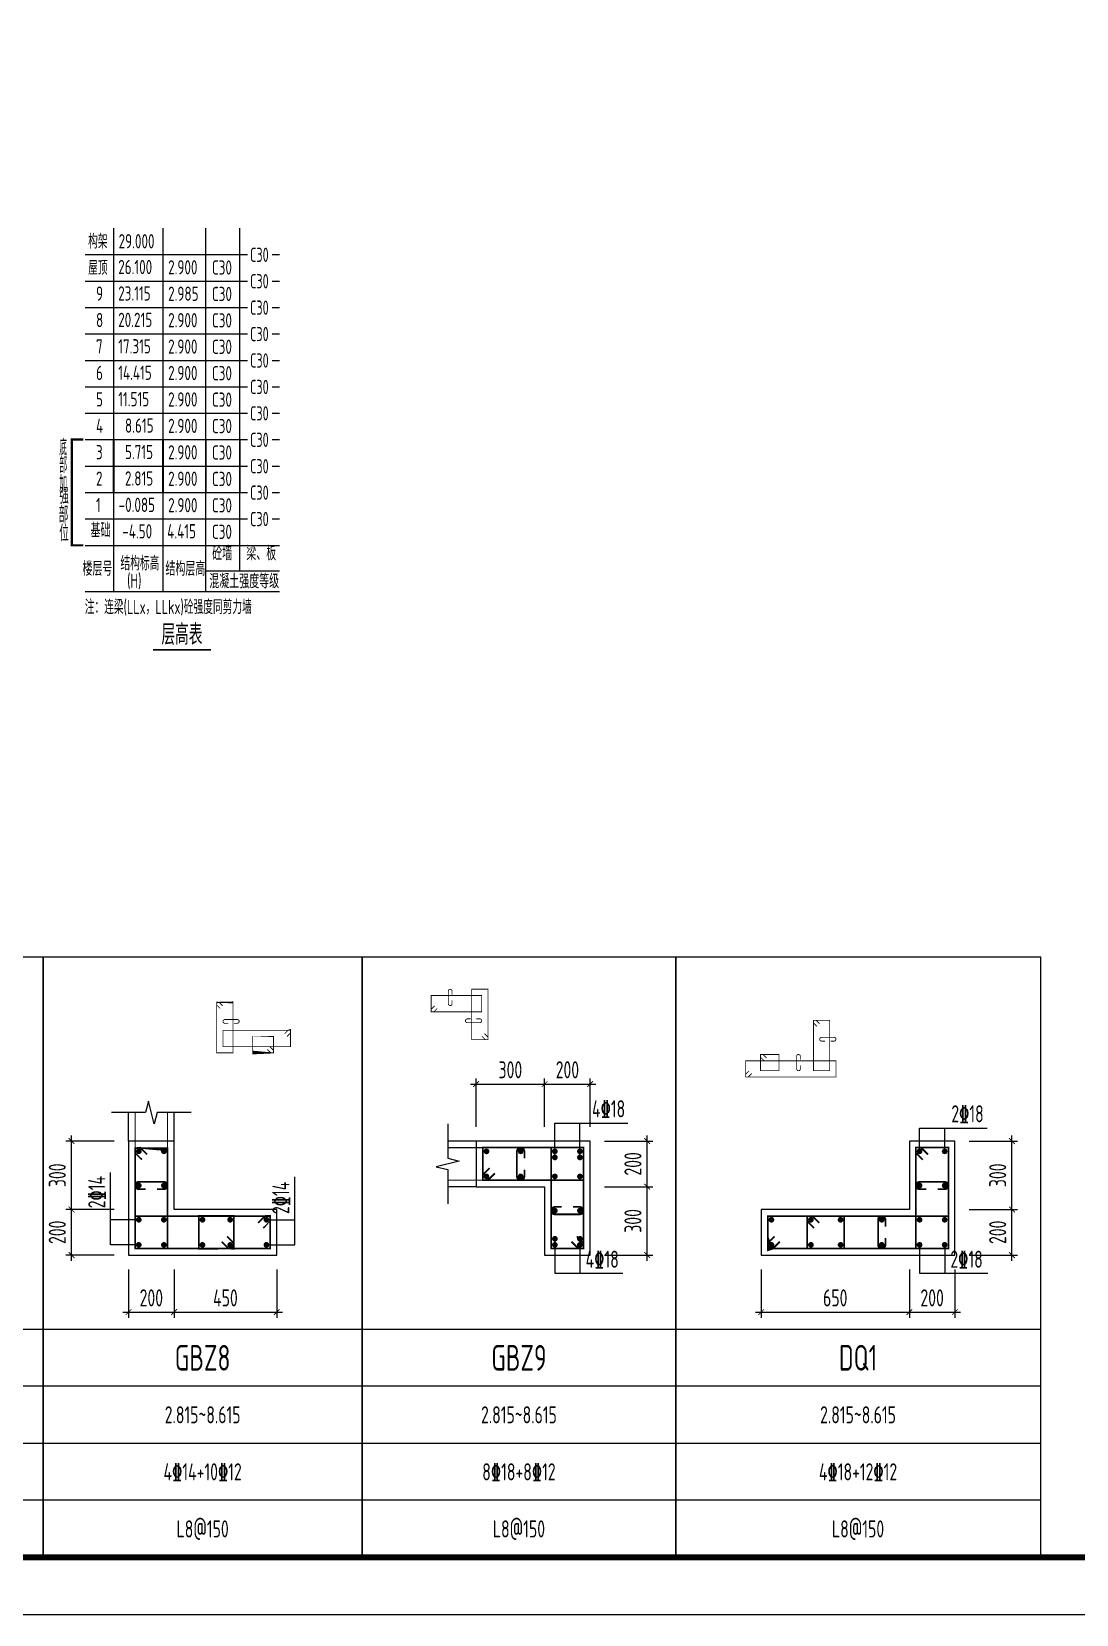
# Model space of a CAD drawing. Extents: x 826826 to 1642106, y -156213 to 399140.
# Drawn here: x 1210965 to 1229296, y 157860 to 185616 of the extents above; entities that cross this region are included whole.
import ezdxf
from ezdxf.enums import TextEntityAlignment as Align

# ---------------------------------------------------------------- set-up
doc = ezdxf.new("R2010")
doc.units = 0
doc.header["$LTSCALE"] = 1000
doc.layers.get('0').update_dxf_attribs({"linetype": 'CONTINUOUS'})
doc.layers.get('DEFPOINTS').update_dxf_attribs({"linetype": 'CONTINUOUS'})
for name, color, linetype in [('-TK', 7, 'CONTINUOUS'), ('COLU_DE_DIM', 3, 'CONTINUOUS'), ('COLU_DE_TH', 7, 'CONTINUOUS'), ('LABEL', 1, 'CONTINUOUS'), ('LINK', 6, 'CONTINUOUS'), ('LINK-INDEX', 6, 'CONTINUOUS'), ('REIN', 6, 'CONTINUOUS'), ('S-0-TEXT', 7, 'CONTINUOUS'), ('S-B表格', 2, 'CONTINUOUS'), ('TAB', 7, 'CONTINUOUS'), ('TAB_TEXT', 7, 'CONTINUOUS'), ('TEXT', 2, 'CONTINUOUS'), ('TEXT25', 2, 'CONTINUOUS'), ('THIN', 7, 'CONTINUOUS')]:
    doc.layers.add(name, color=color, linetype=linetype)
doc.layers.add('7549', color=9, linetype='CONTINUOUS', lineweight=18)
doc.styles.add('TSSD_DIMENSION', font='Tssdeng.shx', dxfattribs={"width": 0.7, "bigfont": 'tssdchn.shx'})
doc.styles.add('TSSD_REIN', font='tssdeng.shx', dxfattribs={"width": 0.7, "height": 300, "bigfont": 'tssdchn.shx'})
doc.dimstyles.new('TSSD_25_100', dxfattribs={"dimtxt": 300, "dimasz": 100, "dimexe": 100, "dimexo": 250, "dimgap": 100, "dimtad": 1, "dimdec": 0, "dimlfac": 0.25, "dimzin": 0, "dimdsep": 46, "dimtxsty": 'TSSD_DIMENSION', "dimblk": 'ARCHTICK', "dimcen": 0, "dimdle": 100, "dimclrt": 7, "dimadec": 0, "dimazin": 0, "dimtfac": 1, "dimtdec": 0, "dimtix": 1, "dimtmove": 2, "dimatfit": 3, "dimldrblk": 'ARCHTICK', "dimfxl": 0, "dimtolj": 1, "dimtzin": 0, "dimarcsym": 0})

# ---------------------------------------------------------------- blocks, each defined once
blk = doc.blocks.new('_ArchTick')
at = {"color": 0, "linetype": 'ByBlock', "const_width": 0.15}
blk.add_lwpolyline([(-0.5, -0.5), (0.5, 0.5)], dxfattribs=at)
blk = doc.blocks.new('*D518')
at = {"layer": 'COLU_DE_DIM', "color": 0, "lineweight": -2}
for p, q in [((1223765.198975612, 163909.8453024295), (1223765.198975612, 163059.8453024295)), ((1226365.097241047, 163909.8453024295), (1226365.097241047, 163059.8453024295)), ((1223665.198975612, 163159.8453024295), (1226465.097241047, 163159.8453024295))]:
    blk.add_line(p, q, dxfattribs=at)
at = {"layer": 'DEFPOINTS', "color": 0}
for p in [(1223765.198975612, 164159.8453024295), (1226365.097241047, 164159.8453024295), (1226365.097241047, 163159.8453024295)]:
    blk.add_point(p, dxfattribs=at)
at = {"layer": 'COLU_DE_DIM', "color": 0, "lineweight": -2, "xscale": 100, "yscale": 100, "zscale": 100, "rotation": 180}
blk.add_blockref('_ArchTick', (1223765.198975612, 163159.8453024295), dxfattribs=at)
at = {"layer": 'COLU_DE_DIM', "color": 0, "lineweight": -2, "xscale": 100, "yscale": 100, "zscale": 100}
blk.add_blockref('_ArchTick', (1226365.097241047, 163159.8453024295), dxfattribs=at)
at = {"layer": 'COLU_DE_DIM', "color": 7, "insert": (1225065.14810833, 163409.8453024295), "char_height": 300, "attachment_point": 5, "style": 'TSSD_DIMENSION'}
blk.add_mtext('\\A1;650', dxfattribs=at)
blk = doc.blocks.new('*D519')
at = {"layer": 'COLU_DE_DIM', "color": 0, "lineweight": -2}
for p, q in [((1226365.097241047, 163909.8453024295), (1226365.097241047, 163059.8453024295)), ((1227165.100287251, 163909.8453024295), (1227165.100287251, 163059.8453024295)), ((1226265.097241047, 163159.8453024295), (1227265.100287251, 163159.8453024295))]:
    blk.add_line(p, q, dxfattribs=at)
at = {"layer": 'DEFPOINTS', "color": 0}
for p in [(1226365.097241047, 164159.8453024295), (1227165.100287251, 164159.8453024295), (1227165.100287251, 163159.8453024295)]:
    blk.add_point(p, dxfattribs=at)
at = {"layer": 'COLU_DE_DIM', "color": 0, "lineweight": -2, "xscale": 100, "yscale": 100, "zscale": 100, "rotation": 180}
blk.add_blockref('_ArchTick', (1226365.097241047, 163159.8453024295), dxfattribs=at)
at = {"layer": 'COLU_DE_DIM', "color": 0, "lineweight": -2, "xscale": 100, "yscale": 100, "zscale": 100}
blk.add_blockref('_ArchTick', (1227165.100287251, 163159.8453024295), dxfattribs=at)
at = {"layer": 'COLU_DE_DIM', "color": 7, "insert": (1226765.098764149, 163409.8453024295), "char_height": 300, "attachment_point": 5, "style": 'TSSD_DIMENSION'}
blk.add_mtext('\\A1;200', dxfattribs=at)
blk = doc.blocks.new('*D520')
at = {"layer": 'COLU_DE_DIM', "color": 0, "lineweight": -2}
for p, q in [((1227415.100287251, 164959.8453024295), (1228265.100287251, 164959.8453024295)), ((1228165.100287251, 164059.8453024295), (1228165.100287251, 165059.8453024295)), ((1227415.100287251, 164159.8453024295), (1228265.100287251, 164159.8453024295))]:
    blk.add_line(p, q, dxfattribs=at)
at = {"layer": 'DEFPOINTS', "color": 0}
for p in [(1227165.100287251, 164959.8453024295), (1228165.100287251, 164959.8453024295), (1227165.100287251, 164159.8453024295)]:
    blk.add_point(p, dxfattribs=at)
at = {"layer": 'COLU_DE_DIM', "color": 0, "lineweight": -2, "xscale": 100, "yscale": 100, "zscale": 100}
for p, rotation in [((1228165.100287251, 164959.8453024295), 90), ((1228165.100287251, 164159.8453024295), 270)]:
    blk.add_blockref('_ArchTick', p, dxfattribs=dict(at, rotation=rotation))
at = {"layer": 'COLU_DE_DIM', "color": 7, "insert": (1227915.100287251, 164559.8453024297), "char_height": 300, "attachment_point": 5, "rotation": 90, "style": 'TSSD_DIMENSION'}
blk.add_mtext('\\A1;200', dxfattribs=at)
blk = doc.blocks.new('*D521')
at = {"layer": 'COLU_DE_DIM', "color": 0, "lineweight": -2}
for p, q in [((1228165.100287251, 164859.8453024295), (1228165.100287251, 166259.5044829547)), ((1227415.100287251, 166159.5044829547), (1228265.100287251, 166159.5044829547)), ((1227415.100287251, 164959.8453024295), (1228265.100287251, 164959.8453024295))]:
    blk.add_line(p, q, dxfattribs=at)
at = {"layer": 'DEFPOINTS', "color": 0}
for p in [(1227165.100287251, 166159.5044829547), (1228165.100287251, 166159.5044829547), (1227165.100287251, 164959.8453024295)]:
    blk.add_point(p, dxfattribs=at)
at = {"layer": 'COLU_DE_DIM', "color": 0, "lineweight": -2, "xscale": 100, "yscale": 100, "zscale": 100}
for p, rotation in [((1228165.100287251, 166159.5044829547), 90), ((1228165.100287251, 164959.8453024295), 270)]:
    blk.add_blockref('_ArchTick', p, dxfattribs=dict(at, rotation=rotation))
at = {"layer": 'COLU_DE_DIM', "color": 7, "insert": (1227915.100287251, 165559.6748926923), "char_height": 300, "attachment_point": 5, "rotation": 90, "style": 'TSSD_DIMENSION'}
blk.add_mtext('\\A1;300', dxfattribs=at)
blk = doc.blocks.new('*D530')
at = {"layer": 'COLU_DE_DIM', "color": 0, "lineweight": -2}
for p, q in [((1218665.198975594, 167159.4990764903), (1220065.197756917, 167159.4990764903)), ((1218765.198975594, 166409.4990764903), (1218765.198975594, 167259.4990764903)), ((1219965.197756917, 166409.4990764903), (1219965.197756917, 167259.4990764903))]:
    blk.add_line(p, q, dxfattribs=at)
at = {"layer": 'DEFPOINTS', "color": 0}
for p in [(1219965.197756917, 167159.4990764903), (1218765.198975594, 166159.4990764903), (1219965.197756917, 166159.4990764903)]:
    blk.add_point(p, dxfattribs=at)
at = {"layer": 'COLU_DE_DIM', "color": 0, "lineweight": -2, "xscale": 100, "yscale": 100, "zscale": 100, "rotation": 180}
blk.add_blockref('_ArchTick', (1218765.198975594, 167159.4990764903), dxfattribs=at)
at = {"layer": 'COLU_DE_DIM', "color": 0, "lineweight": -2, "xscale": 100, "yscale": 100, "zscale": 100}
blk.add_blockref('_ArchTick', (1219965.197756917, 167159.4990764903), dxfattribs=at)
at = {"layer": 'COLU_DE_DIM', "color": 7, "insert": (1219365.198366255, 167409.4990764903), "char_height": 300, "attachment_point": 5, "style": 'TSSD_DIMENSION'}
blk.add_mtext('\\A1;300', dxfattribs=at)
blk = doc.blocks.new('*D531')
at = {"layer": 'COLU_DE_DIM', "color": 0, "lineweight": -2}
for p, q in [((1219865.197756917, 167159.4990764903), (1220865.195929405, 167159.4990764903)), ((1219965.197756917, 166409.4990764903), (1219965.197756917, 167259.4990764903)), ((1220765.195929405, 166409.4990764903), (1220765.195929405, 167259.4990764903))]:
    blk.add_line(p, q, dxfattribs=at)
at = {"layer": 'DEFPOINTS', "color": 0}
for p in [(1220765.195929405, 167159.4990764903), (1219965.197756917, 166159.4990764903), (1220765.195929405, 166159.4990764903)]:
    blk.add_point(p, dxfattribs=at)
at = {"layer": 'COLU_DE_DIM', "color": 0, "lineweight": -2, "xscale": 100, "yscale": 100, "zscale": 100, "rotation": 180}
blk.add_blockref('_ArchTick', (1219965.197756917, 167159.4990764903), dxfattribs=at)
at = {"layer": 'COLU_DE_DIM', "color": 0, "lineweight": -2, "xscale": 100, "yscale": 100, "zscale": 100}
blk.add_blockref('_ArchTick', (1220765.195929405, 167159.4990764903), dxfattribs=at)
at = {"layer": 'COLU_DE_DIM', "color": 7, "insert": (1220365.196843161, 167409.4990764903), "char_height": 300, "attachment_point": 5, "style": 'TSSD_DIMENSION'}
blk.add_mtext('\\A1;200', dxfattribs=at)
blk = doc.blocks.new('*D532')
at = {"layer": 'COLU_DE_DIM', "color": 0, "lineweight": -2}
for p, q in [((1221765.195929405, 164059.8465211247), (1221765.195929405, 165459.4988046777)), ((1221015.195929405, 165359.4988046777), (1221865.195929405, 165359.4988046777)), ((1221015.195929405, 164159.8465211247), (1221865.195929405, 164159.8465211247))]:
    blk.add_line(p, q, dxfattribs=at)
at = {"layer": 'DEFPOINTS', "color": 0}
for p in [(1220765.195929405, 165359.4988046777), (1221765.195929405, 165359.4988046777), (1220765.195929405, 164159.8465211247)]:
    blk.add_point(p, dxfattribs=at)
at = {"layer": 'COLU_DE_DIM', "color": 0, "lineweight": -2, "xscale": 100, "yscale": 100, "zscale": 100}
for p, rotation in [((1221765.195929405, 165359.4988046777), 90), ((1221765.195929405, 164159.8465211247), 270)]:
    blk.add_blockref('_ArchTick', p, dxfattribs=dict(at, rotation=rotation))
at = {"layer": 'COLU_DE_DIM', "color": 7, "insert": (1221515.195929405, 164759.6726629014), "char_height": 300, "attachment_point": 5, "rotation": 90, "style": 'TSSD_DIMENSION'}
blk.add_mtext('\\A1;300', dxfattribs=at)
blk = doc.blocks.new('*D533')
at = {"layer": 'COLU_DE_DIM', "color": 0, "lineweight": -2}
for p, q in [((1221765.195929405, 165259.4988046777), (1221765.195929405, 166259.4988046689)), ((1221015.195929405, 166159.4988046689), (1221865.195929405, 166159.4988046689)), ((1221015.195929405, 165359.4988046777), (1221865.195929405, 165359.4988046777))]:
    blk.add_line(p, q, dxfattribs=at)
at = {"layer": 'DEFPOINTS', "color": 0}
for p in [(1220765.195929405, 166159.4988046689), (1221765.195929405, 166159.4988046689), (1220765.195929405, 165359.4988046777)]:
    blk.add_point(p, dxfattribs=at)
at = {"layer": 'COLU_DE_DIM', "color": 0, "lineweight": -2, "xscale": 100, "yscale": 100, "zscale": 100}
for p, rotation in [((1221765.195929405, 166159.4988046689), 90), ((1221765.195929405, 165359.4988046777), 270)]:
    blk.add_blockref('_ArchTick', p, dxfattribs=dict(at, rotation=rotation))
at = {"layer": 'COLU_DE_DIM', "color": 7, "insert": (1221515.195929405, 165759.4988046735), "char_height": 300, "attachment_point": 5, "rotation": 90, "style": 'TSSD_DIMENSION'}
blk.add_mtext('\\A1;200', dxfattribs=at)
blk = doc.blocks.new('*D538')
at = {"layer": 'COLU_DE_DIM', "color": 0, "lineweight": -2}
for p, q in [((1212664.93272224, 163909.8453024295), (1212664.93272224, 163059.8453024295)), ((1213464.932722262, 163909.8453024295), (1213464.932722262, 163059.8453024295)), ((1212564.93272224, 163159.8453024295), (1213564.932722262, 163159.8453024295))]:
    blk.add_line(p, q, dxfattribs=at)
at = {"layer": 'DEFPOINTS', "color": 0}
for p in [(1212664.93272224, 164159.8453024295), (1213464.932722262, 164159.8453024295), (1213464.932722262, 163159.8453024295)]:
    blk.add_point(p, dxfattribs=at)
at = {"layer": 'COLU_DE_DIM', "color": 0, "lineweight": -2, "xscale": 100, "yscale": 100, "zscale": 100, "rotation": 180}
blk.add_blockref('_ArchTick', (1212664.93272224, 163159.8453024295), dxfattribs=at)
at = {"layer": 'COLU_DE_DIM', "color": 0, "lineweight": -2, "xscale": 100, "yscale": 100, "zscale": 100}
blk.add_blockref('_ArchTick', (1213464.932722262, 163159.8453024295), dxfattribs=at)
at = {"layer": 'COLU_DE_DIM', "color": 7, "insert": (1213064.932722251, 163409.8453024295), "char_height": 300, "attachment_point": 5, "style": 'TSSD_DIMENSION'}
blk.add_mtext('\\A1;200', dxfattribs=at)
blk = doc.blocks.new('*D539')
at = {"layer": 'COLU_DE_DIM', "color": 0, "lineweight": -2}
for p, q in [((1213464.932722262, 163909.8453024295), (1213464.932722262, 163059.8453024295)), ((1215265.19854068, 163909.8453024295), (1215265.19854068, 163059.8453024295)), ((1213364.932722262, 163159.8453024295), (1215365.19854068, 163159.8453024295))]:
    blk.add_line(p, q, dxfattribs=at)
at = {"layer": 'DEFPOINTS', "color": 0}
for p in [(1213464.932722262, 164159.8453024295), (1215265.19854068, 164159.8453024295), (1215265.19854068, 163159.8453024295)]:
    blk.add_point(p, dxfattribs=at)
at = {"layer": 'COLU_DE_DIM', "color": 0, "lineweight": -2, "xscale": 100, "yscale": 100, "zscale": 100, "rotation": 180}
blk.add_blockref('_ArchTick', (1213464.932722262, 163159.8453024295), dxfattribs=at)
at = {"layer": 'COLU_DE_DIM', "color": 0, "lineweight": -2, "xscale": 100, "yscale": 100, "zscale": 100}
blk.add_blockref('_ArchTick', (1215265.19854068, 163159.8453024295), dxfattribs=at)
at = {"layer": 'COLU_DE_DIM', "color": 7, "insert": (1214365.065631471, 163409.8453024295), "char_height": 300, "attachment_point": 5, "style": 'TSSD_DIMENSION'}
blk.add_mtext('\\A1;450', dxfattribs=at)
blk = doc.blocks.new('*D540')
at = {"layer": 'COLU_DE_DIM', "color": 0, "lineweight": -2}
for p, q in [((1212414.932722226, 164959.8453024295), (1211564.932722226, 164959.8453024295)), ((1211664.932722226, 164059.8453024295), (1211664.932722226, 165059.8453024295)), ((1212414.932722226, 164159.8453024295), (1211564.932722226, 164159.8453024295))]:
    blk.add_line(p, q, dxfattribs=at)
at = {"layer": 'DEFPOINTS', "color": 0}
for p in [(1211664.932722226, 164959.8453024295), (1212664.932722226, 164959.8453024295), (1212664.932722226, 164159.8453024295)]:
    blk.add_point(p, dxfattribs=at)
at = {"layer": 'COLU_DE_DIM', "color": 0, "lineweight": -2, "xscale": 100, "yscale": 100, "zscale": 100}
for p, rotation in [((1211664.932722226, 164959.8453024295), 90), ((1211664.932722226, 164159.8453024295), 270)]:
    blk.add_blockref('_ArchTick', p, dxfattribs=dict(at, rotation=rotation))
at = {"layer": 'COLU_DE_DIM', "color": 7, "insert": (1211414.932722226, 164559.8453024297), "char_height": 300, "attachment_point": 5, "rotation": 90, "style": 'TSSD_DIMENSION'}
blk.add_mtext('\\A1;200', dxfattribs=at)
blk = doc.blocks.new('*D541')
at = {"layer": 'COLU_DE_DIM', "color": 0, "lineweight": -2}
for p, q in [((1211664.932722226, 164859.8453024295), (1211664.932722226, 166259.8453024768)), ((1212414.932722226, 166159.8453024768), (1211564.932722226, 166159.8453024768)), ((1212414.932722226, 164959.8453024295), (1211564.932722226, 164959.8453024295))]:
    blk.add_line(p, q, dxfattribs=at)
at = {"layer": 'DEFPOINTS', "color": 0}
for p in [(1211664.932722226, 166159.8453024768), (1212664.932722226, 166159.8453024768), (1212664.932722226, 164959.8453024295)]:
    blk.add_point(p, dxfattribs=at)
at = {"layer": 'COLU_DE_DIM', "color": 0, "lineweight": -2, "xscale": 100, "yscale": 100, "zscale": 100}
for p, rotation in [((1211664.932722226, 166159.8453024768), 90), ((1211664.932722226, 164959.8453024295), 270)]:
    blk.add_blockref('_ArchTick', p, dxfattribs=dict(at, rotation=rotation))
at = {"layer": 'COLU_DE_DIM', "color": 7, "insert": (1211414.932722226, 165559.8453024533), "char_height": 300, "attachment_point": 5, "rotation": 90, "style": 'TSSD_DIMENSION'}
blk.add_mtext('\\A1;300', dxfattribs=at)
blk = doc.blocks.new('B20200424131938')
at = {"layer": '7549', "const_width": 40}
blk.add_lwpolyline([(416.9937140601687, 3687.597683618427), (216.7462586907204, 3687.597683618427), (216.746258690604, 1833.599590564729), (416.9937140601687, 1833.599590564729)], dxfattribs=at)
at = {"layer": 'S-0-TEXT'}
blk.add_lwpolyline([(1641.372756253928, 0, 27, 27, 0), (2658.182498520473, 0, 0, 0, 0)], format="xyseb", dxfattribs=at)
at = {"layer": 'S-B表格'}
for p, q in [((951.6376366096083, 1021.33697948698), (951.6376366096085, 7395.593869725592)), ((1817.279435567791, 1021.33697948698), (1817.279435567791, 7395.593869725592)), ((2566.92123452411, 1021.33697948698), (2566.92123452411, 7395.593869725592)), ((3166.921234523179, 1384.756090545561), (3166.921234524576, 7395.593869725592)), ((451.6376366097276, 6932.094346462167), (3166.921234524229, 6932.09434646205)), ((451.6376366097276, 6932.094346462167), (3166.921234523298, 6932.094346462167)), ((3166.921234523298, 6932.094346462167), (3298.016045281084, 6932.094346462167)), ((3166.921234523298, 6932.094346462167), (3298.016045281084, 6932.094346462167)), ((3166.921234523298, 6932.09434646205), (3298.016045281084, 6932.09434646205)), ((3730.744903227666, 6932.094346462167), (3861.839713985452, 6932.094346462167)), ((3730.744903227666, 6932.094346462167), (3861.839713985452, 6932.094346462167)), ((3730.744903227666, 6932.09434646205), (3861.839713985452, 6932.09434646205)), ((451.6376366097276, 6468.594823198742), (3166.921234524229, 6468.594823198742)), ((451.6376366097276, 6468.594823198742), (3166.921234523298, 6468.594823198742)), ((3166.921234523298, 6468.594823198742), (3298.016045281084, 6468.594823198742)), ((3166.921234523298, 6468.594823198859), (3298.016045281084, 6468.594823198859)), ((3166.921234523298, 6468.594823198742), (3298.016045281084, 6468.594823198742)), ((3730.744903227666, 6468.594823198742), (3861.839713985452, 6468.594823198742)), ((3730.744903227666, 6468.594823198859), (3861.839713985452, 6468.594823198859)), ((3730.744903227666, 6468.594823198742), (3861.839713985452, 6468.594823198742)), ((451.6376366097276, 6005.095299935318), (3166.921234524229, 6005.095299935201)), ((451.6376366097276, 6005.095299935318), (3166.921234523298, 6005.095299935318)), ((3166.921234523298, 6005.095299935318), (3298.016045281084, 6005.095299935318)), ((3166.921234523298, 6005.095299935318), (3298.016045281084, 6005.095299935318)), ((3166.921234523298, 6005.095299935201), (3298.016045281084, 6005.095299935201)), ((3730.744903227666, 6005.095299935318), (3861.839713985452, 6005.095299935318)), ((3730.744903227666, 6005.095299935318), (3861.839713985452, 6005.095299935318)), ((3730.744903227666, 6005.095299935201), (3861.839713985452, 6005.095299935201)), ((451.6376366097276, 5541.595776671893), (3166.921234524229, 5541.595776671893)), ((451.6376366097276, 5541.595776671893), (3166.921234523298, 5541.595776671893)), ((3166.921234523298, 5541.595776671893), (3298.016045281084, 5541.595776671893)), ((3166.921234523298, 5541.595776672009), (3298.016045281084, 5541.595776672009)), ((3166.921234523298, 5541.595776671893), (3298.016045281084, 5541.595776671893)), ((3730.744903227666, 5541.595776671893), (3861.839713985452, 5541.595776671893)), ((3730.744903227666, 5541.595776672009), (3861.839713985452, 5541.595776672009)), ((3730.744903227666, 5541.595776671893), (3861.839713985452, 5541.595776671893)), ((451.6376366096083, 5078.096253408701), (3166.92123452411, 5078.096253408585)), ((451.6376366096083, 5078.096253408701), (3166.921234523179, 5078.096253408701)), ((3166.921234523179, 5078.096253408585), (3298.016045280965, 5078.096253408585)), ((3166.921234523179, 5078.096253408818), (3298.016045280965, 5078.096253408818)), ((3166.921234523179, 5078.096253408585), (3298.016045280965, 5078.096253408585)), ((3730.744903227547, 5078.096253408585), (3861.839713985333, 5078.096253408585)), ((3730.744903227547, 5078.096253408818), (3861.839713985333, 5078.096253408818)), ((3730.744903227547, 5078.096253408585), (3861.839713985333, 5078.096253408585)), ((451.6376366096083, 4614.596730145277), (3166.921234523179, 4614.596730145277)), ((3166.921234523179, 4614.59673014516), (3298.016045280965, 4614.59673014516)), ((3730.744903227547, 4614.59673014516), (3861.839713985333, 4614.59673014516)), ((451.6376366096083, 4151.097206881735), (3166.921234523179, 4151.097206881735)), ((3166.921234523179, 4151.097206881735), (3298.016045280965, 4151.097206881735)), ((3730.744903227547, 4151.097206881735), (3861.839713985333, 4151.097206881735)), ((451.6376366096083, 3687.597683618427), (3166.921234523179, 3687.597683618427)), ((3166.921234523179, 3687.597683618427), (3298.016045280965, 3687.597683618427)), ((3730.744903227547, 3687.597683618427), (3861.839713985333, 3687.597683618427)), ((451.6376366096083, 3224.098160355003), (3166.921234523179, 3224.098160354886)), ((3166.921234523179, 3224.098160355003), (3298.016045280965, 3224.098160355003)), ((3730.744903227547, 3224.098160355003), (3861.839713985333, 3224.098160355003)), ((451.6376366096083, 2760.598637091578), (3166.921234523179, 2760.598637091578)), ((3166.921234523179, 2760.598637091578), (3298.016045280965, 2760.598637091578)), ((3730.744903227547, 2760.598637091578), (3861.839713985333, 2760.598637091578)), ((451.6376366096083, 2297.099113828153), (3166.921234523179, 2297.09911382827)), ((3166.921234523179, 2297.09911382827), (3298.016045280965, 2297.09911382827)), ((3730.744903227547, 2297.09911382827), (3861.839713985333, 2297.09911382827)), ((451.6376366096083, 1833.599590564729), (3166.921234523179, 1833.599590564612)), ((451.6376366096083, 1833.599590564729), (3861.839713986265, 1833.599590564845)), ((451.6376366096083, 1833.599590564729), (2853.92123452411, 1833.599590564729)), ((451.6376366096083, 1833.599590564729), (2853.92123452411, 1833.599590564729)), ((2566.92123452411, 1384.756090545561), (3861.839713985333, 1384.756090545445)), ((451.6376366096083, 1021.33697948698), (3861.839713986265, 1021.33697948698))]:
    blk.add_line(p, q, dxfattribs=at)
at = {"style": 'TSSD_REIN'}
for s, width, p, p2 in [('底', 0.5355750487290929, (-2.770691163372248, 3407.651745449242), (134.2437445311807, 3407.651745449242)), ('部', 0.530917874392318, (-2.770691163372248, 3099.738626648628), (134.2437445311807, 3099.738626648628)), ('加', 0.526340996164798, (-2.770691163372248, 2774.072635627308), (134.2437445311807, 2774.072635627308))]:
    blk.add_text(s, height=285, dxfattribs=dict(at, width=width)).set_placement(p, p2, align=Align.FIT)
for s, height, width, p in [('强', 285, 0.5355750487315499, (-2.770691163372248, 2476.847232150103)), ('部', 285, 0.5355750487315499, (-13.22069116355851, 2146.305481531032)), ('位', 285, 0.5355750487315499, (-2.770691163372248, 1820.250318979917)), ('砼墙', 250, 0.699999988079071, (2680.548405285226, 1495.107692304533)), ('梁、板', 250, 0.699999988079071, (3279.071237097727, 1495.107692304533))]:
    blk.add_text(s, height=height, dxfattribs=dict(at, width=width)).set_placement(p, align=Align.BOTTOM_LEFT)
for s, width, p in [('结构标高', 0.65, (1070.262656526873, 1392.444196962519)), ('楼层号', 0.699999988079071, (404.5432422321755, 1298.96524921665)), ('结构层高', 0.699999988079071, (1859.8933694812, 1298.96524921665)), ('(H)', 0.65, (1188.099655884551, 1086.004726709798)), ('混凝土强度等级', 0.699999988079071, (2629.389801186742, 1079.781164180953))]:
    blk.add_text(s, height=250, dxfattribs=dict(at, width=width)).set_placement(p)
at = {"layer": 'S-0-TEXT', "style": 'TSSD_REIN', "width": 0.7}
blk.add_text('层高表', height=360, dxfattribs=at).set_placement((1790.299302397063, 90))
at = {"layer": 'S-B表格', "style": 'TSSD_REIN'}
for s, width, p in [('构架', 0.65, (503.4414019157217, 7038.772501966664)), ('29.000', 0.699999988079071, (1038.852958294777, 7041.700919851429)), ('C30', 0.65, (3344.698724787103, 6804.02969900833)), ('屋顶', 0.65, (503.4414019156276, 6575.272978703377)), ('26.100', 0.699999988079071, (1031.001406036669, 6589.870724747772)), ('2.900', 0.699999988079071, (1906.84056601336, 6584.614487697952)), ('C30', 0.699999988079071, (2674.848558006229, 6581.029699008097)), ('C30', 0.65, (3344.698724787103, 6340.530175745138)), ('9', 0.699999988079071, (641.8082073995639, 6123.442783599603)), ('23.115', 0.699999988079071, (1031.001406036669, 6126.371201484231)), ('2.985', 0.699999988079071, (1906.84056601336, 6121.114964434528)), ('C30', 0.699999988079071, (2674.848558006229, 6117.530175744672)), ('C30', 0.65, (3344.698724787103, 5877.030652481481)), ('8', 0.699999988079071, (641.8082073995639, 5659.943260336178)), ('20.215', 0.699999988079071, (1031.001406036669, 5662.871678220923)), ('2.900', 0.699999988079071, (1906.84056601336, 5657.615441171103)), ('C30', 0.699999988079071, (2674.848558006229, 5654.030652481248)), ('C30', 0.65, (3344.698724786984, 5413.531129218172)), ('7', 0.699999988079071, (641.8082073994447, 5196.44373707287)), ('17.315', 0.699999988079071, (1031.00140603655, 5199.372154957615)), ('2.900', 0.699999988079071, (1906.840566013241, 5194.115917907795)), ('C30', 0.699999988079071, (2674.84855800611, 5190.531129217939)), ('C30', 0.65, (3344.698724786984, 4950.031605954864)), ('6', 0.699999988079071, (641.8082073994447, 4732.944213809562)), ('14.415', 0.699999988079071, (1031.00140603655, 4735.87263169419)), ('2.900', 0.699999988079071, (1906.840566013241, 4730.616394644487)), ('C30', 0.699999988079071, (2674.84855800611, 4727.031605954631)), ('C30', 0.65, (3344.698724787915, 4486.532082691905)), ('5', 0.699999988079071, (641.8082073994447, 4269.444690546021)), ('11.515', 0.699999988079071, (1031.00140603655, 4272.373108430766)), ('2.900', 0.699999988079071, (1906.840566013241, 4267.116871381178)), ('C30', 0.699999988079071, (2674.84855800611, 4263.532082691207)), ('C30', 0.65, (3344.698724786984, 4023.03255942848)), ('4', 0.699999988079071, (641.8082073994447, 3805.945167282596)), ('8.615', 0.699999988079071, (1150.074253408471, 3808.873585167341)), ('2.900', 0.699999988079071, (1906.840566013241, 3803.617348117754)), ('C30', 0.699999988079071, (2674.84855800611, 3800.032559427666)), ('C30', 0.65, (3344.698724786984, 3559.533036165289)), ('3', 0.699999988079071, (641.8082073994447, 3342.445644019521)), ('5.715', 0.699999988079071, (1150.074253408471, 3345.374061903916)), ('2.900', 0.699999988079071, (1906.840566013241, 3340.117824854446)), ('C30', 0.699999988079071, (2674.84855800611, 3336.533036164357)), ('C30', 0.65, (3344.698724786984, 3096.033512902097)), ('2', 0.699999988079071, (641.8082073994447, 2878.946120756096)), ('2.815', 0.699999988079071, (1150.074253408471, 2881.874538640608)), ('2.900', 0.699999988079071, (1906.840566013241, 2876.618301590905)), ('C30', 0.699999988079071, (2674.84855800611, 2873.033512900933)), ('C30', 0.65, (3344.698724786052, 2632.533989637392)), ('1', 0.699999988079071, (641.8082073994447, 2415.446597492672)), ('-0.085', 0.699999988079071, (1038.153636088828, 2418.375015377183)), ('2.900', 0.699999988079071, (1906.840566013241, 2413.118778327596)), ('C30', 0.699999988079071, (2674.84855800611, 2409.533989637508)), ('基础', 0.699999988079071, (545.013001336949, 1974.311640174012)), ('C30', 0.65, (3344.698724786052, 2169.034466373967)), ('-4.50', 0.699999988079071, (1102.902116580168, 1954.875492113759)), ('4.415', 0.699999988079071, (1890.588573165704, 1955.437554465025)), ('C30', 0.699999988079071, (2674.84855800611, 1946.034466374083))]:
    blk.add_text(s, height=250, dxfattribs=dict(at, width=width)).set_placement(p)
at = {"layer": 'TEXT', "style": 'TSSD_REIN', "width": 0.65}
blk.add_text('注：连梁(LLx，LLkx)砼强度同剪力墙', height=250, dxfattribs=at).set_placement((443.440960889915, 627.3539512397256))
blk = doc.blocks.new('A1')
blk.add_lwpolyline([(0, 59400), (0, 0), (84100, 0), (84100, 59400)], close=True)
at = {"const_width": 100}
blk.add_lwpolyline([(2500, 58400), (2500, 1000), (83100, 1000), (83100, 58400)], close=True, dxfattribs=at)

msp = doc.modelspace()

# ---------------------------------------------------------------- linework, layer by layer
at = {"layer": 'COLU_DE_TH'}
for points in [[(1213464.932722262, 166159.8453024768), (1212664.93272224, 166159.8453024549), (1212664.932722253, 164159.8453024295), (1215265.19854068, 164159.8453024295), (1215265.19854068, 164959.8453024295), (1213464.932722253, 164959.8453024295), (1213464.932722262, 166159.8453024768)], [(1218765.198975594, 166159.4988046689), (1218765.19854068, 165359.4988046777), (1219965.197756917, 165359.4981521969), (1219965.195929406, 164159.8465211247), (1220765.195929405, 164159.8453024295), (1220765.198975612, 166159.4977172101), (1218765.198975594, 166159.4988046689)], [(1226365.097241047, 166159.5044829547), (1226365.099068561, 164959.8453024295), (1223765.198975612, 164959.8453024295), (1223765.198975612, 164159.8453024295), (1227165.100287251, 164159.8453024295), (1227165.097241046, 166159.5057016439), (1226365.097241047, 166159.5044829547)]]:
    msp.add_lwpolyline(points, close=True, dxfattribs=at)
at = {"layer": 'LABEL'}
for p, q in [((1220145.198701397, 166475.0242566782), (1221425.198701395, 166475.0242566783)), ((1220145.198701405, 165872.9689206169), (1220145.198701397, 166475.0242566782)), ((1220585.19870141, 165872.9686813726), (1220585.198701395, 166475.0242566783)), ((1226545.097515236, 166386.9575594091), (1227729.613460412, 166386.9575594092)), ((1226545.097515252, 165979.5047571621), (1226545.097515236, 166386.9575594091)), ((1226985.09751525, 165979.5047571622), (1226985.097515234, 166386.9575594092)), ((1212349.406280629, 164339.8453024165), (1212349.406280629, 165607.2257716906)), ((1215580.724982304, 164339.8453024165), (1215580.724982305, 165534.4551349886)), ((1212844.932722245, 164779.8453024295), (1212349.406280629, 164779.8453024146)), ((1215085.198540688, 164779.8453024295), (1215580.724982305, 164779.8453024146)), ((1212844.932722245, 164339.8453024321), (1212349.406280629, 164339.8453024165)), ((1215085.198540688, 164339.8453024321), (1215580.724982304, 164339.8453024165)), ((1220145.196203614, 164445.6226081032), (1220145.1962036, 163844.3191350093)), ((1220585.196203613, 164445.6219378209), (1220585.196203598, 163844.3191350092)), ((1226545.10001305, 164339.8453024311), (1226545.100013035, 163844.3188608149)), ((1226985.100013048, 164339.8453024311), (1226985.100013033, 163844.3188608148)), ((1220145.1962036, 163844.3191350093), (1221339.806036172, 163844.3191350092)), ((1226545.100013035, 163844.3188608149), (1227739.709845607, 163844.3188608148))]:
    msp.add_line(p, q, dxfattribs=at)
at = {"layer": 'LINK', "const_width": 30}
for points in [[(1212899.932722355, 165832.9214209289), (1212779.932722242, 165952.921420816), (1212779.932722241, 166044.845302475), (1213349.932722261, 166044.8453024906), (1213349.932722253, 164274.845302428), (1212779.932722253, 164274.845302428), (1212779.932722241, 166044.845302475), (1212871.856603737, 166044.8453024842), (1212991.85660385, 165924.8453025972)], [(1219092.122550029, 165594.4986269026), (1218972.12248477, 165474.4986921619), (1218880.1986032, 165474.4987421444), (1218880.198913077, 166044.4987421372), (1220650.198800431, 166044.4977797349), (1220650.197932111, 165474.4977797304), (1218880.1986032, 165474.4987421444), (1218880.198653168, 165566.4226237454), (1219000.198718427, 165686.4225584861)], [(1220530.196427359, 164486.769541901), (1220650.196244628, 164366.7693591706), (1220650.196104593, 164274.8454775928), (1220080.196104597, 164274.846345913), (1220080.198800427, 166044.4980896672), (1220650.198800428, 166044.4977797414), (1220650.196104593, 164274.8454775928), (1220558.27222313, 164274.845617627), (1220438.27240586, 164394.8458003574)], [(1226600.097739003, 165832.5809593983), (1226480.097556267, 165952.5807766616), (1226480.097416232, 166044.5046581425), (1227050.097416231, 166044.5055264593), (1227050.100112063, 164274.845302416), (1226480.100112062, 164274.8453024162), (1226480.097416232, 166044.5046581425), (1226572.021297815, 166044.5047981743), (1226692.021480552, 165924.504980911)], [(1214938.274659079, 164724.8453024888), (1215058.274659142, 164844.8453024259), (1215150.198540689, 164844.8453024267), (1215150.198540682, 164274.845302431), (1212779.932722261, 164274.845302431), (1212779.932722258, 164844.8453024267), (1215150.198540689, 164844.8453024267), (1215150.198540688, 164752.9214207834), (1215030.198540625, 164632.9214208463)], [(1214393.761425434, 164486.7691839535), (1214513.761425456, 164366.7691839758), (1214513.761425452, 164274.8453024325), (1213897.533714541, 164274.8453024271), (1213897.533714544, 164844.8453024199), (1214513.761425456, 164844.8453024264), (1214513.761425452, 164274.8453024325), (1214421.837543945, 164274.8453024308), (1214301.837543923, 164394.8453024086)], [(1224092.122857205, 164394.8453024839), (1223972.122857258, 164274.8453024309), (1223880.198975617, 164274.8453024313), (1223880.198975618, 164844.8453024329), (1227050.099243751, 164844.8453024325), (1227050.100112067, 164274.8453024309), (1223880.198975617, 164274.8453024313), (1223880.198975624, 164366.7691839845), (1224000.198975571, 164486.7691840373)], [(1224693.212968425, 164632.9214001457), (1224573.212998764, 164752.9214304845), (1224573.212998752, 164844.845335449), (1225223.193039178, 164844.8450053972), (1225223.193328616, 164274.8450053611), (1224573.212998752, 164274.8453354137), (1224573.212998752, 164844.845335449), (1224665.136903541, 164844.8452887811), (1224785.136873203, 164724.8452584423)]]:
    msp.add_lwpolyline(points, dxfattribs=at)
for points in [[(1219610.198789575, 165859.4989683423), (1219610.198789575, 165979.4989683423, 1), (1219480.198789575, 165979.4989683423), (1219480.198119293, 165539.498968333, 1), (1219610.198119293, 165539.498968333), (1219610.198119293, 165659.498968333)], [(1213164.932722258, 165314.8453024509), (1213284.932722258, 165314.8453024509, 1), (1213284.932722258, 165444.8453024509), (1212844.932722249, 165444.8453024509, 1), (1212844.932722249, 165314.8453024509), (1212964.932722249, 165314.8453024509)], [(1226865.099342765, 165314.675364938), (1226985.099342765, 165314.675364938, 1), (1226985.099342765, 165444.675364938), (1226545.099342763, 165444.675364938, 1), (1226545.099342763, 165314.675364938), (1226665.099342763, 165314.675364938)], [(1220265.197704976, 165004.6721506097), (1220145.197704976, 165004.6721506097, 1), (1220145.197704976, 164874.6721506097), (1220585.197704978, 164874.6719113654, 1), (1220585.197704978, 165004.6719113654), (1220465.197704978, 165004.6719113654)], [(1225946.042023094, 164659.8453024211), (1225946.042023094, 164779.8453024211, 1), (1225816.042023094, 164779.8453024211), (1225816.042023094, 164339.8453024341, 1), (1225946.042023094, 164339.8453024341), (1225946.042023094, 164459.8453024341)]]:
    msp.add_lwpolyline(points, format="xyb", dxfattribs=at)
at = {"layer": 'LINK-INDEX', "const_width": 15.00000095367432}
for points in [[(1218341.715390457, 168729.75203118), (1218341.715390457, 168789.75203118, 1), (1218276.715390457, 168789.75203118), (1218276.715055316, 168569.7520311754, 1), (1218341.715055316, 168569.7520311754), (1218341.715055316, 168629.7520311754)], [(1214514.651204115, 168225.7352391132), (1214574.651204115, 168225.7352391132, 1), (1214574.651204115, 168290.7352391132), (1214354.651204111, 168290.7352391132, 1), (1214354.651204111, 168225.7352391132), (1214414.651204111, 168225.7352391132)], [(1218669.214848158, 168302.3386223137), (1218609.214848158, 168302.3386223137, 1), (1218609.214848158, 168237.3386223137), (1218829.214848159, 168237.3385026916, 1), (1218829.214848159, 168302.3385026916), (1218769.214848159, 168302.3385026916)], [(1224984.70372666, 167913.072447489), (1225044.70372666, 167913.072447489, 1), (1225044.70372666, 167978.072447489), (1224824.703726659, 167978.072447489, 1), (1224824.703726659, 167913.072447489), (1224884.703726659, 167913.072447489)], [(1224452.233605109, 167585.657253552), (1224452.233605109, 167645.657253552, 1), (1224387.233605109, 167645.657253552), (1224387.233605109, 167425.6572535443, 1), (1224452.233605109, 167425.6572535443), (1224452.233605109, 167485.6572535443)]]:
    msp.add_lwpolyline(points, format="xyb", dxfattribs=at)
for points in [[(1218911.714209475, 168043.3871503659), (1218971.714117985, 167983.387058876), (1218971.714047963, 167937.4251182483), (1218686.714047969, 167937.4255524084), (1218686.715395884, 168822.2514242749), (1218971.71539588, 168822.251269312), (1218971.714047963, 167937.4251182483), (1218925.752107187, 167937.4251882468), (1218865.752198677, 167997.4252797366)], [(1214272.151204013, 168484.7732982431), (1214212.151204098, 168544.773298329), (1214212.151204095, 168590.7352391017), (1214497.15120411, 168590.7352391095), (1214497.151204106, 167705.735239089), (1214212.151204102, 167705.735239089), (1214212.151204095, 168590.7352391017), (1214258.113144994, 168590.7352390932), (1214318.113144908, 168530.7352390074)], [(1218082.677210875, 168487.2518604876), (1218022.677178263, 168427.2518931003), (1217976.715237456, 168427.2519180863), (1217976.715392394, 168712.2519180787), (1218861.715336095, 168712.2514368775), (1218861.714901935, 168427.2514368793), (1217976.715237456, 168427.2519180863), (1217976.715262426, 168473.213858902), (1218036.715295038, 168533.2138262893)], [(1224742.202924772, 168172.0250770979), (1224682.202833402, 168232.0249857279), (1224682.202763391, 168277.9869265225), (1224967.202763393, 168277.9873606809), (1224967.204111309, 167393.1572486568), (1224682.204111307, 167393.157248657), (1224682.202763391, 168277.9869265225), (1224728.164704231, 168277.9869965417), (1224788.164795602, 168217.9870879119)], [(1215401.322172684, 168040.735239132), (1215461.322172709, 168100.7352391069), (1215507.284113361, 168100.7352391051), (1215507.284113358, 167815.7352391005), (1214322.151204121, 167815.7352391005), (1214322.151204119, 168100.7352391051), (1215507.284113361, 168100.7352391051), (1215507.284113375, 168054.7732984021), (1215447.28411335, 167994.7732984272)], [(1215147.239810191, 167811.6971797913), (1215207.239810241, 167751.6971798413), (1215207.239810253, 167705.7352391012), (1214842.195507176, 167705.7352390966), (1214842.195507177, 167990.7352391036), (1215207.239810257, 167990.7352391108), (1215207.239810253, 167705.7352391012), (1215161.277869574, 167705.7352390969), (1215101.277869523, 167765.7352390469)], [(1223812.243564545, 167572.1954650782), (1223752.243579799, 167632.1954803315), (1223752.243579797, 167678.1574327541), (1224077.233600019, 167678.1572677284), (1224077.233744738, 167393.157267704), (1223752.243579797, 167393.1574327297), (1223752.243579797, 167678.1574327541), (1223798.205532247, 167678.1574094102), (1223858.205516993, 167618.1573941569)], [(1223598.215483828, 167343.1574161656), (1223538.215483758, 167283.1574162353), (1223492.253543093, 167283.1574162351), (1223492.253543093, 167568.1574162366), (1225077.203677146, 167568.1574162365), (1225077.204111304, 167283.157416235), (1223492.253543093, 167283.1574162351), (1223492.253543098, 167329.1193570025), (1223552.253543168, 167389.1193569328)]]:
    msp.add_lwpolyline(points, dxfattribs=at)
at = {"layer": 'LINK-INDEX', "color": 1, "const_width": 20}
for points in [[(1212779.932722278, 165944.8453024768), (1212779.932722278, 166659.8453024768)], [(1213349.932722278, 165944.8453024768), (1213349.932722278, 166659.8453024768)], [(1218980.198975594, 166044.4988046689), (1218265.198975594, 166044.4988046689)], [(1218980.198975594, 165474.4988046689), (1218265.198975594, 165474.4988046689)]]:
    msp.add_lwpolyline(points, dxfattribs=at)
at = {"layer": 'REIN', "const_width": 50}
for points in [[(1212819.93272224, 165979.8453024628, 1), (1212869.93272224, 165979.8453024628, 1), (1212819.93272224, 165979.8453024628)], [(1213259.932722261, 165979.8453024748, 1), (1213309.932722261, 165979.8453024748, 1), (1213259.932722261, 165979.8453024748)], [(1218920.198877743, 165979.4987067949, 1), (1218970.198877743, 165979.4987067949, 1), (1218920.198877743, 165979.4987067949)], [(1219520.198789572, 165979.4989683422, 1), (1219570.198789572, 165979.4989683422, 1), (1219520.198789572, 165979.4989683422)], [(1220120.198701405, 165979.4980543219, 1), (1220170.198701405, 165979.4980543219, 1), (1220120.198701405, 165979.4980543219)], [(1220560.19870141, 165979.4978150775, 1), (1220610.19870141, 165979.4978150775, 1), (1220560.19870141, 165979.4978150775)], [(1226520.097515252, 165979.5047571621, 1), (1226570.097515252, 165979.5047571621, 1), (1226520.097515252, 165979.5047571621)], [(1226960.097515251, 165979.5054274418, 1), (1227010.097515251, 165979.5054274418, 1), (1226960.097515251, 165979.5054274418)], [(1220120.198701405, 165872.9689206169, 1), (1220170.198701405, 165872.9689206169, 1), (1220120.198701405, 165872.9689206169)], [(1220560.19870141, 165872.9686813726, 1), (1220610.19870141, 165872.9686813726, 1), (1220560.19870141, 165872.9686813726)], [(1212819.932722249, 165379.8453024509, 1), (1212869.932722249, 165379.8453024509, 1), (1212819.932722249, 165379.8453024509)], [(1213259.932722258, 165379.8453024509, 1), (1213309.932722258, 165379.8453024509, 1), (1213259.932722258, 165379.8453024509)], [(1218920.19863854, 165539.4987068002, 1), (1218970.19863854, 165539.4987068002, 1), (1218920.19863854, 165539.4987068002)], [(1219520.19811929, 165539.498968333, 1), (1219570.19811929, 165539.498968333, 1), (1219520.19811929, 165539.498968333)], [(1220120.198031123, 165539.4980543127, 1), (1220170.198031123, 165539.4980543127, 1), (1220120.198031123, 165539.4980543127)], [(1220560.198031126, 165539.4978150683, 1), (1220610.198031126, 165539.4978150683, 1), (1220560.198031126, 165539.4978150683)], [(1226520.099342763, 165379.6753649381, 1), (1226570.099342763, 165379.6753649381, 1), (1226520.099342763, 165379.6753649381)], [(1226960.099342765, 165379.675364938, 1), (1227010.099342765, 165379.675364938, 1), (1226960.099342765, 165379.675364938)], [(1220120.197704976, 164939.6721506049, 1), (1220170.197704976, 164939.6721506049, 1), (1220120.197704976, 164939.6721506049)], [(1220560.197704978, 164939.6719113605, 1), (1220610.197704978, 164939.6719113605, 1), (1220560.197704978, 164939.6719113605)], [(1212819.932722249, 164779.8453024271, 1), (1212869.932722249, 164779.8453024271, 1), (1212819.932722249, 164779.8453024271)], [(1213259.932722258, 164779.8453024271, 1), (1213309.932722258, 164779.8453024271, 1), (1213259.932722258, 164779.8453024271)], [(1213937.533714544, 164779.8453024119, 1), (1213987.533714544, 164779.8453024119, 1), (1213937.533714544, 164779.8453024119)], [(1214423.761425447, 164779.8453024578, 1), (1214473.761425447, 164779.8453024578, 1), (1214423.761425447, 164779.8453024578)], [(1215060.198540693, 164779.8453024288, 1), (1215110.198540693, 164779.8453024288, 1), (1215060.198540693, 164779.8453024288)], [(1223920.198975611, 164779.8453024329, 1), (1223970.198975611, 164779.8453024329, 1), (1223920.198975611, 164779.8453024329)], [(1224613.212998733, 164779.845335416, 1), (1224663.212998733, 164779.845335416, 1), (1224613.212998733, 164779.845335416)], [(1225133.193138195, 164779.844374749, 1), (1225183.193138195, 164779.844374749, 1), (1225133.193138195, 164779.844374749)], [(1225856.042023094, 164779.8453024211, 1), (1225906.042023094, 164779.8453024211, 1), (1225856.042023094, 164779.8453024211)], [(1226520.099342763, 164779.8453024328, 1), (1226570.099342763, 164779.8453024328, 1), (1226520.099342763, 164779.8453024328)], [(1226960.099342765, 164779.8453024327, 1), (1227010.099342765, 164779.8453024327, 1), (1226960.099342765, 164779.8453024327)], [(1212819.932722251, 164339.8453024304, 1), (1212869.932722251, 164339.8453024304, 1), (1212819.932722251, 164339.8453024304)], [(1213259.932722256, 164339.8453024344, 1), (1213309.932722256, 164339.8453024344, 1), (1213259.932722256, 164339.8453024344)], [(1213937.533714544, 164339.8453024174, 1), (1213987.533714544, 164339.8453024174, 1), (1213937.533714544, 164339.8453024174)], [(1214423.761425445, 164339.845302463, 1), (1214473.761425445, 164339.845302463, 1), (1214423.761425445, 164339.845302463)], [(1215060.198540688, 164339.8453024321, 1), (1215110.198540688, 164339.8453024321, 1), (1215060.198540688, 164339.8453024321)], [(1220120.196203614, 164445.6226081032, 1), (1220170.196203614, 164445.6226081032, 1), (1220120.196203614, 164445.6226081032)], [(1220120.196203614, 164339.8462469078, 1), (1220170.196203614, 164339.8462469078, 1), (1220120.196203614, 164339.8462469078)], [(1220560.196203613, 164445.6219378209, 1), (1220610.196203613, 164445.6219378209, 1), (1220560.196203613, 164445.6219378209)], [(1220560.196203613, 164339.8455766256, 1), (1220610.196203613, 164339.8455766256, 1), (1220560.196203613, 164339.8455766256)], [(1223920.198975611, 164339.8453024314, 1), (1223970.198975611, 164339.8453024314, 1), (1223920.198975611, 164339.8453024314)], [(1224613.212998733, 164339.8453354167, 1), (1224663.212998733, 164339.8453354167, 1), (1224613.212998733, 164339.8453354167)], [(1225133.193808469, 164339.8443747521, 1), (1225183.193808469, 164339.8443747521, 1), (1225133.193808469, 164339.8443747521)], [(1225856.042693372, 164339.8453024199, 1), (1225906.042693372, 164339.8453024199, 1), (1225856.042693372, 164339.8453024199)], [(1226520.100013042, 164339.845302432, 1), (1226570.100013042, 164339.845302432, 1), (1226520.100013042, 164339.845302432)], [(1226960.100013048, 164339.8453024311, 1), (1227010.100013048, 164339.8453024311, 1), (1226960.100013048, 164339.8453024311)]]:
    msp.add_lwpolyline(points, format="xyb", close=True, dxfattribs=at)
at = {"layer": 'S-B表格', "color": 6, "linetype": 'ByBlock', "ltscale": 0.5, "const_width": 30}
for points in [[(1212404.562787731, 177533.9996230728), (1212404.562787731, 178460.9986695998)], [(1213270.20458669, 177533.9996230728), (1213270.204586689, 178460.9986695998)], [(1214019.846385646, 177533.9996230728), (1214019.846385645, 178460.9986695998)], [(1214619.846385645, 177533.9996230725), (1214619.846385645, 178460.9986695994)]]:
    msp.add_lwpolyline(points, dxfattribs=at)
at = {"layer": 'TAB'}
for points in [[(1205664.932722348, 169389.395089576), (1211164.932722226, 169389.395089576), (1211164.932722226, 158859.8453024295), (1205664.932722348, 158859.8453024295), (1205664.932722348, 169389.395089576), (1205664.932722348, 162859.8453024295), (1211164.932722226, 162859.8453024295), (1211164.932722226, 161859.8453024295), (1205664.932722348, 161859.8453024295), (1205664.932722348, 160859.8453024295), (1211164.932722226, 160859.8453024295), (1211164.932722226, 159859.8453024295), (1205664.932722348, 159859.8453024295)], [(1211164.932722226, 169389.395089576), (1216765.19854068, 169389.395089576), (1216765.19854068, 158859.8453024295), (1211164.932722226, 158859.8453024295), (1211164.932722226, 169389.395089576), (1211164.932722226, 162859.8453024295), (1216765.19854068, 162859.8453024295), (1216765.19854068, 161859.8453024295), (1211164.932722226, 161859.8453024295), (1211164.932722226, 160859.8453024295), (1216765.19854068, 160859.8453024295), (1216765.19854068, 159859.8453024295), (1211164.932722226, 159859.8453024295)], [(1216765.19854068, 169389.395089576), (1222265.198975612, 169389.395089576), (1222265.198975612, 158859.8453024295), (1216765.19854068, 158859.8453024295), (1216765.19854068, 169389.395089576), (1216765.19854068, 162859.8453024295), (1222265.198975612, 162859.8453024295), (1222265.198975612, 161859.8453024295), (1216765.19854068, 161859.8453024295), (1216765.19854068, 160859.8453024295), (1222265.198975612, 160859.8453024295), (1222265.198975612, 159859.8453024295), (1216765.19854068, 159859.8453024295)], [(1222265.198975612, 169389.395089576), (1228665.100287251, 169389.395089576), (1228665.100287251, 158859.8453024295), (1222265.198975612, 158859.8453024295), (1222265.198975612, 169389.395089576), (1222265.198975612, 162859.8453024295), (1228665.100287251, 162859.8453024295), (1228665.100287251, 161859.8453024295), (1222265.198975612, 161859.8453024295), (1222265.198975612, 160859.8453024295), (1228665.100287251, 160859.8453024295), (1228665.100287251, 159859.8453024295), (1222265.198975612, 159859.8453024295)]]:
    msp.add_lwpolyline(points, dxfattribs=at)
at = {"layer": 'THIN'}
for p, q in [((1212664.93272224, 166159.8453024549), (1212664.932722226, 166659.8453024549)), ((1213464.932722262, 166159.8453024768), (1213464.932722248, 166659.8453024768)), ((1218765.198975594, 166159.4988046689), (1218265.198975594, 166159.4990764903)), ((1218765.19854068, 165359.4988046777), (1218265.19854068, 165359.4990764991))]:
    msp.add_line(p, q, dxfattribs=at)
for points in [[(1213764.932722248, 166659.845302485), (1213164.932722237, 166659.8453024686), (1213114.932722243, 166459.8453024672), (1213014.932722232, 166859.8453024644), (1212964.932722237, 166659.8453024632), (1212364.932722226, 166659.8453024467)], [(1218265.199138687, 166459.4990764902), (1218265.198812501, 165859.4990764947), (1218465.198785319, 165809.4989677661), (1218065.198730955, 165709.4991852234), (1218265.198703773, 165659.4990764947), (1218265.198377587, 165059.4990764991)]]:
    msp.add_lwpolyline(points, dxfattribs=at)

# ---------------------------------------------------------------- block references
at = {"layer": '-TK'}
msp.add_blockref('A1', (1156964.922921679, 157859.8453024295), dxfattribs=at)
at = {"layer": 'S-B表格'}
msp.add_blockref('B20200424131938', (1211452.925151121, 174773.4009859813), dxfattribs=at)

# ---------------------------------------------------------------- texts
at = {"layer": 'TAB_TEXT', "style": 'TSSD_REIN', "width": 0.7}
for s, height, p in [('GBZ8', 450, (1213965.065631453, 162359.8453024295)), ('GBZ9', 450, (1219515.198758146, 162359.8453024295)), ('DQ1', 450, (1225465.149631432, 162359.8453024295)), ('2.815~8.615', 300, (1213965.065631453, 161359.8453024295)), ('2.815~8.615', 300, (1219515.198758146, 161359.8453024295)), ('2.815~8.615', 300, (1225465.149631432, 161359.8453024295)), ('L8@150', 300, (1213965.065631453, 159359.8453024295)), ('L8@150', 300, (1219515.198758146, 159359.8453024295)), ('L8@150', 300, (1225465.149631432, 159359.8453024295))]:
    msp.add_text(s, height=height, dxfattribs=at).set_placement(p, align=Align.MIDDLE)
at = {"layer": 'TAB_TEXT', "color": 1, "style": 'TSSD_REIN', "width": 0.7}
for s, p in [('4%%13214+10%%13212', (1213965.065631453, 160359.8453024295)), ('8%%13218+8%%13212', (1219515.198758146, 160359.8453024295)), ('4%%13218+12%%13212', (1225465.149631432, 160359.8453024295))]:
    msp.add_text(s, height=300, dxfattribs=at).set_placement(p, align=Align.MIDDLE)
at = {"layer": 'TEXT25', "color": 1, "style": 'TSSD_REIN', "width": 0.7}
for s, p in [('4%%13218', (1220797.265571228, 166486.0860908031)), ('2%%13218', (1227101.680330244, 166398.0193935341)), ('4%%13218', (1220685.196203598, 163847.700515903)), ('2%%13218', (1227085.100013033, 163847.7002417085))]:
    msp.add_text(s, height=300, dxfattribs=at).set_placement(p, align=Align.BOTTOM_LEFT)
for p in [(1212347.158754044, 164980.768054474), (1215577.343601411, 164879.8453024145)]:
    msp.add_text('2%%13214', height=300, rotation=90, dxfattribs=at).set_placement(p, align=Align.BOTTOM_LEFT)

# ---------------------------------------------------------------- dimensions: what is measured, and where the dimension line sits
at = {"layer": 'COLU_DE_DIM'}
for base, p1, p2, picture, middle in [((1219965.197756917, 167159.4990764903), (1218765.198975594, 166159.4990764903), (1219965.197756917, 166159.4990764903), '*D530', (1219365.198366255, 167409.4990764903)), ((1220765.195929405, 167159.4990764903), (1219965.197756917, 166159.4990764903), (1220765.195929405, 166159.4990764903), '*D531', (1220365.196843161, 167409.4990764903)), ((1213464.932722262, 163159.8453024295), (1212664.93272224, 164159.8453024295), (1213464.932722262, 164159.8453024295), '*D538', (1213064.932722251, 163409.8453024295)), ((1215265.19854068, 163159.8453024295), (1213464.932722262, 164159.8453024295), (1215265.19854068, 164159.8453024295), '*D539', (1214365.065631471, 163409.8453024295)), ((1226365.097241047, 163159.8453024295), (1223765.198975612, 164159.8453024295), (1226365.097241047, 164159.8453024295), '*D518', (1225065.14810833, 163409.8453024295)), ((1227165.100287251, 163159.8453024295), (1226365.097241047, 164159.8453024295), (1227165.100287251, 164159.8453024295), '*D519', (1226765.098764149, 163409.8453024295))]:
    dim = msp.add_linear_dim(base=base, p1=p1, p2=p2, dimstyle='TSSD_25_100', dxfattribs=at)
    dim.commit()
    dim.dimension.update_dxf_attribs({"geometry": picture, "text_midpoint": middle})
for base, p1, p2, picture, middle in [((1211664.932722226, 166159.8453024768), (1212664.932722226, 164959.8453024295), (1212664.932722226, 166159.8453024768), '*D541', (1211414.932722226, 165559.8453024533)), ((1221765.195929405, 166159.4988046689), (1220765.195929405, 165359.4988046777), (1220765.195929405, 166159.4988046689), '*D533', (1221515.195929405, 165759.4988046735)), ((1228165.100287251, 166159.5044829547), (1227165.100287251, 164959.8453024295), (1227165.100287251, 166159.5044829547), '*D521', (1227915.100287251, 165559.6748926923)), ((1221765.195929405, 165359.4988046777), (1220765.195929405, 164159.8465211247), (1220765.195929405, 165359.4988046777), '*D532', (1221515.195929405, 164759.6726629014)), ((1211664.932722226, 164959.8453024295), (1212664.932722226, 164159.8453024295), (1212664.932722226, 164959.8453024295), '*D540', (1211414.932722226, 164559.8453024297)), ((1228165.100287251, 164959.8453024295), (1227165.100287251, 164159.8453024295), (1227165.100287251, 164959.8453024295), '*D520', (1227915.100287251, 164559.8453024297))]:
    dim = msp.add_linear_dim(base=base, p1=p1, p2=p2, angle=89.9999998932783, dimstyle='TSSD_25_100', dxfattribs=at)
    dim.commit()
    dim.dimension.update_dxf_attribs({"geometry": picture, "text_midpoint": middle})

doc.saveas('drawing.dxf')
